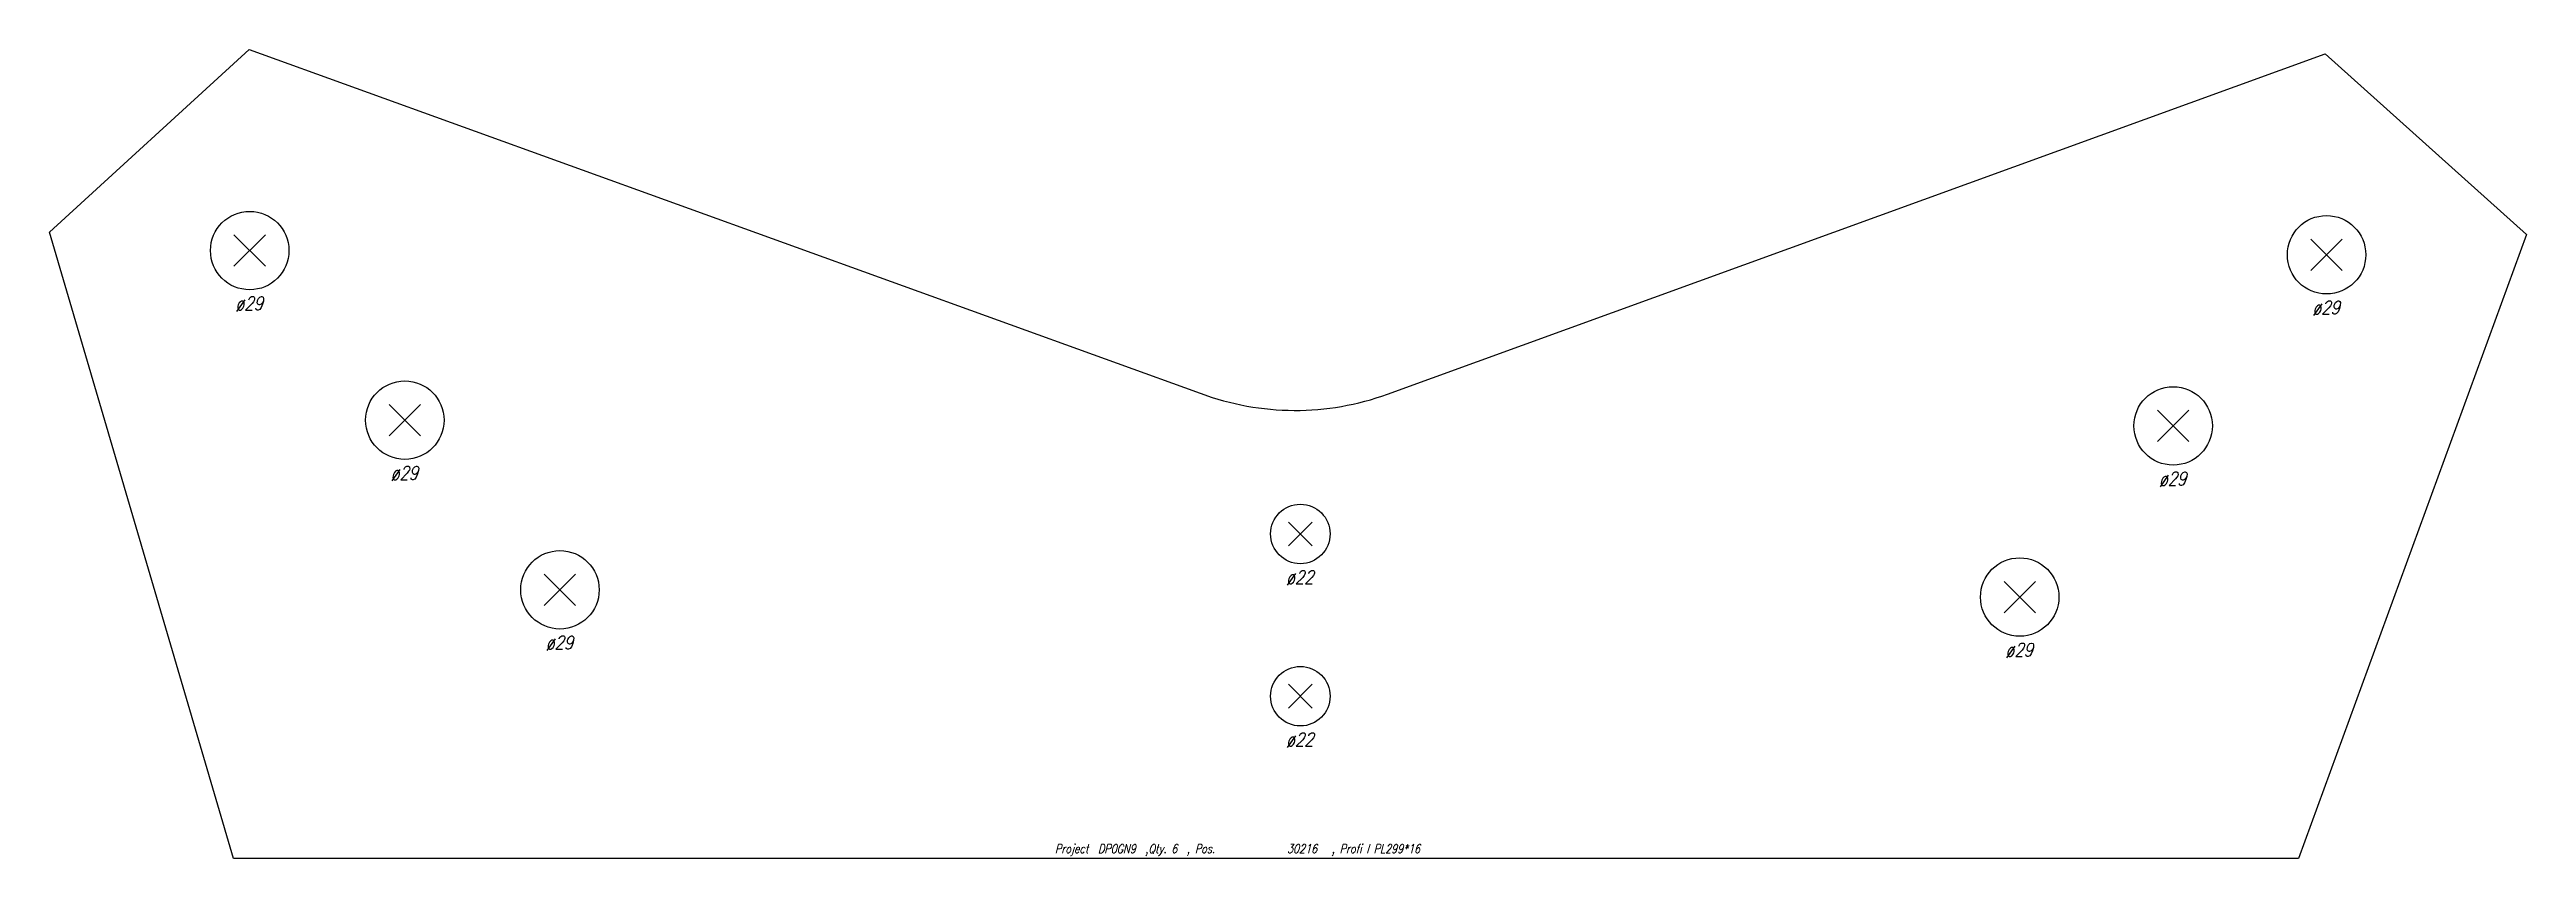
# Model space of a CAD drawing. Extents: x 0 to 916, y -150 to 150.
import ezdxf

# ---------------------------------------------------------------- set-up
doc = ezdxf.new("R2010")
doc.units = 0
doc.header["$LTSCALE"] = 10
for name, color, linetype in [('BEZ_SCHRAUBEN', 7, 'CONTINUOUS'), ('SCHRAUBEN', 7, 'CONTINUOUS'), ('TEILE', 7, 'CONTINUOUS'), ('UNTERSCHRIFT', 7, 'CONTINUOUS')]:
    doc.layers.add(name, color=color, linetype=linetype)
doc.styles.get("Standard").update_dxf_attribs({"font": 'ROMANS'})

msp = doc.modelspace()

# ---------------------------------------------------------------- linework, layer by layer
at = {"layer": 'SCHRAUBEN', "color": 6}
for p, q in [((79.815315, 81.025963), (68.215317, 69.425957)), ((68.215317, 81.025963), (79.815315, 69.425957)), ((847.891846, 79.474693), (836.291809, 67.874695)), ((836.291809, 79.474693), (847.891846, 67.874695)), ((137.185532, 18.307077), (125.585541, 6.707076)), ((125.585541, 18.307077), (137.185532, 6.707076)), ((791.144531, 16.191608), (779.544556, 4.591608)), ((779.544556, 16.191608), (791.144531, 4.591608)), ((466.972015, -25.155209), (458.172028, -33.955208)), ((458.172028, -25.155209), (466.972015, -33.955208)), ((194.555756, -44.411808), (182.955765, -56.011806)), ((182.955765, -44.411808), (194.555756, -56.011806)), ((734.397339, -47.091476), (722.797302, -58.691475)), ((722.797302, -47.091476), (734.397339, -58.691475)), ((466.971985, -85.155197), (458.171997, -93.955193)), ((458.171997, -85.155197), (466.971985, -93.955193))]:
    msp.add_line(p, q, dxfattribs=at)
at = {"layer": 'SCHRAUBEN', "color": 2}
for centre, radius in [((74.01532, 75.22596), 14.5), ((842.091797, 73.67469), 14.5), ((131.385529, 12.507076), 14.5), ((785.344543, 10.391608), 14.499939), ((462.572021, -29.555208), 11), ((188.755768, -50.211807), 14.5), ((728.597351, -52.891472), 14.499939), ((462.571991, -89.555199), 10.999969)]:
    msp.add_circle(centre, radius, dxfattribs=at)
at = {"layer": 'TEILE', "color": 2}
for p, q in [((0, 82.061707), (73.786934, 149.556)), ((73.786934, 149.556), (429.980804, 20.942505)), ((494.75766, 22.126787), (841.578308, 148.007431)), ((841.578308, 148.007431), (916.011047, 81.173843)), ((68.009697, -149.556), (0, 82.061707)), ((916.011047, 81.173843), (831.659302, -149.555222)), ((429.980804, 20.942505), (432.081421, 20.291309)), ((432.081421, 20.291309), (434.195831, 19.686459)), ((434.195831, 19.686459), (436.322998, 19.12825)), ((436.322998, 19.12825), (438.461975, 18.616959)), ((438.461975, 18.616959), (440.611633, 18.152826)), ((479.940216, 18.006842), (482.093262, 18.455002)), ((482.093262, 18.455002), (484.235992, 18.950403)), ((484.235992, 18.950403), (486.367249, 19.492802)), ((486.367249, 19.492802), (488.486084, 20.08194)), ((488.486084, 20.08194), (490.591461, 20.717529)), ((490.591461, 20.717529), (492.682373, 21.399267)), ((492.682373, 21.399267), (494.757751, 22.126818)), ((494.757751, 22.126818), (494.75766, 22.126787)), ((440.611633, 18.152826), (442.771027, 17.73608)), ((442.771027, 17.73608), (444.939026, 17.366922)), ((444.939026, 17.366922), (447.114685, 17.04553)), ((447.114685, 17.04553), (449.296844, 16.772058)), ((449.296844, 16.772058), (451.484436, 16.546642)), ((451.484436, 16.546642), (453.676514, 16.369389)), ((453.676514, 16.369389), (455.871948, 16.240381)), ((455.871948, 16.240381), (458.069702, 16.159685)), ((458.069702, 16.159685), (460.268707, 16.12734)), ((460.268707, 16.12734), (462.467834, 16.14336)), ((462.467834, 16.14336), (464.666138, 16.207737)), ((464.666138, 16.207737), (466.862457, 16.320442)), ((466.862457, 16.320442), (469.055786, 16.481419)), ((469.055786, 16.481419), (471.245056, 16.69059)), ((471.245056, 16.69059), (473.429138, 16.947853)), ((473.429138, 16.947853), (475.607117, 17.253086)), ((475.607117, 17.253086), (477.777771, 17.60614)), ((477.777771, 17.60614), (479.940216, 18.006842)), ((831.659302, -149.555222), (68.009697, -149.556))]:
    msp.add_line(p, q, dxfattribs=at)

# ---------------------------------------------------------------- texts
at = {"layer": 'BEZ_SCHRAUBEN', "color": 2, "oblique": 15, "width": 0.8}
for s, p in [(' ø29', (66.01532, 53.22596)), (' ø29', (834.091858, 51.674694)), (' ø29', (123.385529, -9.492926)), (' ø29', (777.344482, -11.608392)), (' ø22', (454.572021, -48.05521)), (' ø29', (180.755768, -72.211807)), (' ø29', (720.59729, -74.891479)), (' ø22', (454.571991, -108.055199))]:
    msp.add_text(s, height=5, dxfattribs=at).set_placement(p)
at = {"layer": 'UNTERSCHRIFT', "color": 2, "oblique": 15, "width": 0.8}
for s, p in [('Project  DP0GN9  ,Qty. 6  , Pos. ', (371.834473, -147.555695)), ('30216', (457.63446, -147.555603)), ('  , Profi l PL299*16', (470.63446, -147.555603))]:
    msp.add_text(s, height=3.25, dxfattribs=at).set_placement(p)

doc.saveas('drawing.dxf')
